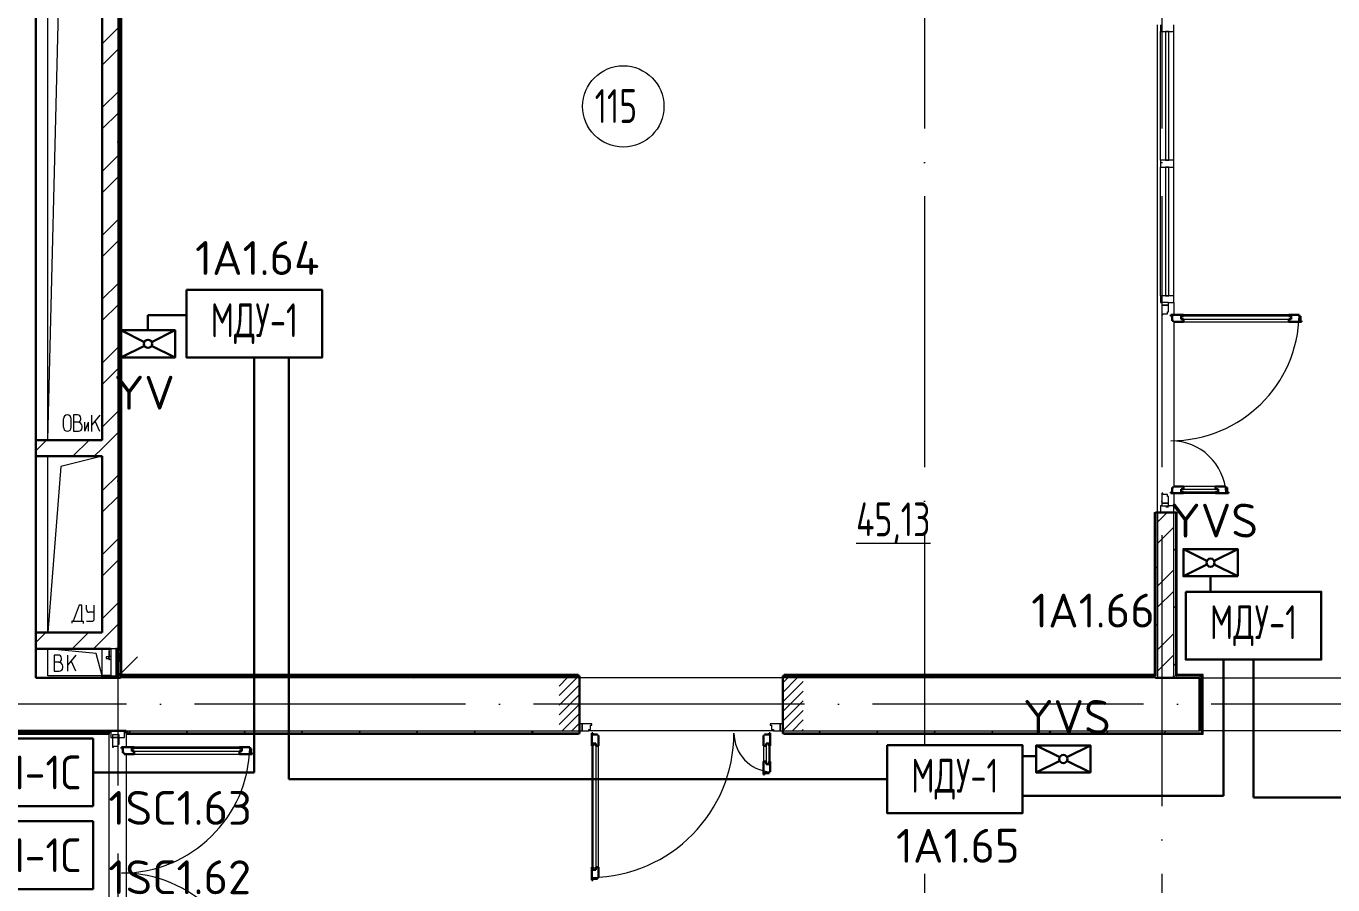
# Model space of a CAD drawing. Header units: millimetres. Extents: x -1073752 to 1436911, y -1379358 to 94781.
# Drawn here: x -1033743 to -1024105, y -910352 to -904015 of the extents above; entities that cross this region are included whole.
import ezdxf
from ezdxf.enums import TextEntityAlignment as Align

# ---------------------------------------------------------------- set-up
doc = ezdxf.new("R2010")
doc.units = ezdxf.units.MM
doc.set_wipeout_variables(frame=1)
for name, pattern in [('ADSK_Линия сетки', [25, 20, -2.5, 0, -2.5]), ('ADSK_Сверху', [450, 300, -150]), ('ADSK_Штриховая_ш2 п1_5', [4.5, 3, -1.5])]:
    doc.linetypes.add(name, pattern=pattern)
for name, color, linetype, lineweight in [('RC-Дымоудаление', 1, 'Continuous', 30), ('RC-Прочее_оборудование', 1, 'Continuous', 30), ('Витраж', 7, 'Continuous', 9), ('Двери', 252, 'Continuous', 9), ('лс', 5, 'Continuous', 30), ('Марки помещений', 7, 'Continuous', 20), ('Оборудование', 7, 'Continuous', 18), ('Ограждение', 252, 'Continuous', 9), ('Оси', 252, 'Continuous', 9), ('Панели витража', 7, 'Continuous', 9), ('Перекрытие', 252, 'Continuous', 18), ('Стены внутренние', 7, 'Continuous', 18), ('Стены наружные', 7, 'Continuous', 18), ('Стены разрез', 7, 'Continuous', 30), ('Стены штриховка', 7, 'Continuous', 9)]:
    doc.layers.add(name, color=color, linetype=linetype, lineweight=lineweight)
doc.layers.add('RC-Позиционные_обозначения', color=7, linetype='Continuous')
doc.layers.add('RC-Таблицы', color=7, linetype='Continuous')
doc.layers.add('Двери открывание', color=7, linetype='Continuous', lineweight=9, true_color=0xc0c0c0)
doc.layers.add('Линии', color=7, linetype='Continuous', lineweight=9, true_color=0x00a600)
doc.styles.add('GOST Common_3', font='', dxfattribs={"height": 3.5})
doc.styles.add('ICOCPEUR', font='isocpeur.ttf', dxfattribs={"height": 250})
doc.styles.add('ISOCPEUR', font='isocpeur.ttf', dxfattribs={"height": 250})
doc.styles.add('RubezhCAD', font='isocpeur.ttf')
doc.styles.get("Standard").update_dxf_attribs({"font": 'arial.ttf'})
doc.styles.get('GOST Common_3').set_extended_font_data('GOST 2.304 type A')
pattern_1 = [(0, (-32119.8, 96), (0, 600), []), (90, (-32119.8, 96), (-600, 4e-14), [])]

# ---------------------------------------------------------------- blocks, each defined once
blk = doc.blocks.new('1 этаж')
at = {"layer": 'Двери', "lineweight": 18, "true_color": 0x636466}
h = blk.add_hatch(dxfattribs=at)
h.set_pattern_fill('FP_2', color=251, angle=180, style=0, pattern_type=2)
h.set_pattern_definition([(225, (-36375.8, -11543.73), (35.3553, -35.3553), [])])
h.paths.add_polyline_path([(-35600.8, -11738.7), (-35600.8, -11348.7), (-35750.8, -11348.7), (-35750.8, -11738.7)])
h.paths.add_polyline_path([(-37400.8, -11738.7), (-37250.8, -11738.7), (-37250.8, -11348.7), (-37400.8, -11348.7)])
at = {"layer": 'Ограждение', "true_color": 0x636466}
h = blk.add_hatch(dxfattribs=at)
h.set_pattern_fill('FP_25', color=251, style=0, pattern_type=2)
h.set_pattern_definition(pattern_1)
h.paths.add_polyline_path([(-40635.8, -11333.7), (-40625.8, -11323.7), (-40625.8, -5508.7), (-40635.8, -5518.7), (-40635.8, -11117)])
h = blk.add_hatch(dxfattribs=at)
h.set_pattern_fill('FP_25', color=251, style=0, pattern_type=2)
h.set_pattern_definition(pattern_1)
h.paths.add_polyline_path([(-33000.8, -11333.7), (-33000.8, -10128.7), (-33010.8, -10128.7), (-33010.8, -11323.7)])
h = blk.add_hatch(dxfattribs=at)
h.set_pattern_fill('FP_26', color=251, style=0, pattern_type=2)
h.set_pattern_definition(pattern_1)
h.paths.add_polyline_path([(-32845.8, -11328.7), (-32840.8, -11323.7), (-32840.8, -10128.7), (-32845.8, -10128.7), (-32845.8, -11117)])
h = blk.add_hatch(dxfattribs=at)
h.set_pattern_fill('FP_25', color=251, style=0, pattern_type=2)
h.set_pattern_definition(pattern_1)
h.paths.add_polyline_path([(-37260.8, -11333.7), (-37260.8, -11323.7), (-40625.8, -11323.7), (-40635.8, -11333.7), (-39500.4, -11333.7)])
h = blk.add_hatch(dxfattribs=at)
h.set_pattern_fill('FP_25', color=251, style=0, pattern_type=2)
h.set_pattern_definition(pattern_1)
h.paths.add_polyline_path([(-35740.8, -11333.7), (-33000.8, -11333.7), (-33010.8, -11323.7), (-35740.8, -11323.7)])
h = blk.add_hatch(dxfattribs=at)
h.set_pattern_fill('FP_25', color=251, style=0, pattern_type=2)
h.set_pattern_definition(pattern_1)
h.paths.add_polyline_path([(-32660.8, -11328.7), (-32655.8, -11328.7), (-32650.8, -11323.7), (-32840.8, -11323.7), (-32845.8, -11328.7), (-32675.8, -11328.7)])
h = blk.add_hatch(dxfattribs=at)
h.set_pattern_fill('FP_26', color=251, style=0, pattern_type=2)
h.set_pattern_definition(pattern_1)
h.paths.add_polyline_path([(-40733.3, -11763.7), (-40718.3, -11763.7), (-40718.3, -11753.7), (-40733.3, -11753.7), (-40733.3, -11758.7), (-42690.8, -11758.7), (-42695.8, -11763.7), (-40935.5, -11763.7)])
h = blk.add_hatch(dxfattribs=at)
h.set_pattern_fill('FP_25', color=251, style=0, pattern_type=2)
h.set_pattern_definition(pattern_1)
h.paths.add_polyline_path([(-37260.8, -11763.7), (-37260.8, -11758.7), (-40578.3, -11758.7), (-40578.3, -11753.7), (-40593.3, -11753.7), (-40593.3, -11763.7), (-39500.4, -11763.7)])
h = blk.add_hatch(dxfattribs=at)
h.set_pattern_fill('FP_25', color=251, style=0, pattern_type=2)
h.set_pattern_definition(pattern_1)
h.paths.add_polyline_path([(-32650.8, -11763.7), (-32655.8, -11758.7), (-35740.8, -11758.7), (-35740.8, -11763.7), (-32654.6, -11763.7)])
at = {"color": 251, "lineweight": 18, "true_color": 0x636466}
for p, q in [((-41170.8, -9593.7), (-41170.8, -5653.7)), ((-41170.8, -9593.7), (-41075.8, -5736.9)), ((-41056.1, -9499.7), (-41056.1, -9437.1)), ((-40998.8, -9499.7), (-40998.8, -9437.1)), ((-40951.9, -9408.4), (-40981.9, -9408.4)), ((-40981.9, -9408.4), (-40981.9, -9528.4)), ((-40928.6, -9441.8), (-40928.6, -9431.8)), ((-40787.8, -9410.5), (-40847.8, -9482)), ((-40847.8, -9530.5), (-40847.8, -9410.5)), ((-40948.6, -9461.8), (-40981.9, -9461.8)), ((-40981.9, -9528.4), (-40945.3, -9528.4)), ((-40918.6, -9501.8), (-40918.6, -9491.8)), ((-40899.5, -9528.4), (-40870.8, -9461.8)), ((-40899.5, -9528.4), (-40899.5, -9461.8)), ((-40870.8, -9528.4), (-40870.8, -9461.8)), ((-40787.8, -9530.5), (-40823.7, -9453.3)), ((-41170.8, -11013.7), (-41170.8, -9713.7)), ((-40770.8, -9713.7), (-41076.2, -9789.9)), ((-41076.2, -9789.9), (-41170.8, -11013.7)), ((-40940.1, -10811.2), (-40984, -10931.1)), ((-40920.5, -10811.2), (-40940.1, -10811.2)), ((-40920.6, -10931.2), (-40920.5, -10811.2)), ((-40886.4, -10844.6), (-40886.3, -10811.3)), ((-40829, -10864.7), (-40866.4, -10864.6)), ((-40829.1, -10911.4), (-40829, -10811.4)), ((-40994, -10931.1), (-40994, -10946.1)), ((-40984, -10931.1), (-40994, -10931.1)), ((-40984, -10931.1), (-40920.6, -10931.2)), ((-40920.6, -10931.2), (-40910.6, -10931.2)), ((-40910.6, -10931.2), (-40910.7, -10946.2)), ((-40886.5, -10931.3), (-40849.1, -10931.3)), ((-40816, -11168.5), (-41170.8, -11133.7)), ((-41170.8, -11333.7), (-41170.8, -11133.7)), ((-41094.7, -11180), (-41124.7, -11180)), ((-41124.7, -11180), (-41124.7, -11300)), ((-40964.7, -11180), (-41024.7, -11251.5)), ((-41024.7, -11300), (-41024.7, -11180)), ((-40770.8, -11333.7), (-40816, -11168.5)), ((-41091.3, -11233.3), (-41124.7, -11233.3)), ((-41071.3, -11213.3), (-41071.3, -11203.3)), ((-41061.3, -11273.3), (-41061.3, -11263.3)), ((-40964.7, -11300), (-41000.6, -11222.9)), ((-40770.8, -11333.7), (-41170.8, -11333.7)), ((-41124.7, -11300), (-41088, -11300))]:
    blk.add_line(p, q, dxfattribs=at)
for centre, radius, start, end in [((-41027.4, -9437.1), 28.7, 0, 180), ((-40951.9, -9431.8), 23.3, 0, 90), ((-40948.6, -9441.8), 20, 270, 0), ((-41027.4, -9499.7), 28.7, 180, 0), ((-40948.6, -9491.8), 30, 0, 90), ((-40945.3, -9501.8), 26.7, 270, 0), ((-40866.4, -10844.6), 20, 179.91297, 269.91297), ((-40849.1, -10911.3), 20, 269.91297, 359.91297), ((-41094.7, -11203.3), 23.3, 0, 90), ((-41091.3, -11213.3), 20, 270, 0), ((-41091.3, -11263.3), 30, 0, 90), ((-41088, -11273.3), 26.7, 270, 0)]:
    blk.add_arc(centre, radius, start, end, dxfattribs=at)
at = {"layer": 'Витраж', "color": 251, "lineweight": 18, "true_color": 0x636466}
for p, q in [((-32965.8, -6528.7), (-32965.8, -6578.7)), ((-32865.8, -6578.7), (-32865.8, -6528.7)), ((-32965.8, -6578.7), (-32865.8, -6578.7)), ((-40705.8, -11738.7), (-40705.8, -11788.7)), ((-40605.8, -11738.7), (-40705.8, -11738.7)), ((-40605.8, -11788.7), (-40605.8, -11738.7)), ((-40705.8, -11788.7), (-40695.8, -11788.7)), ((-40645.8, -11788.7), (-40605.8, -11788.7))]:
    blk.add_line(p, q, dxfattribs=at)
at = {"layer": 'Витраж', "color": 251, "true_color": 0x636466}
for p, q in [((-32965.8, -7528.7), (-32965.8, -6578.7)), ((-32865.8, -7528.7), (-32865.8, -6578.7)), ((-32965.8, -8528.7), (-32965.8, -7578.7)), ((-32865.8, -8528.7), (-32865.8, -7578.7))]:
    blk.add_line(p, q, dxfattribs=at)
at = {"layer": 'Витраж', "color": 251, "lineweight": 18, "true_color": 0x636466, "extrusion": (0, 0, -1)}
for p, q in [((-32965.8, -7528.7), (-32965.8, -7578.7)), ((-32865.8, -7528.7), (-32965.8, -7528.7)), ((-32965.8, -7578.7), (-32865.8, -7578.7)), ((-32865.8, -7578.7), (-32865.8, -7528.7)), ((-32965.8, -8528.7), (-32965.8, -8578.7)), ((-32865.8, -8528.7), (-32965.8, -8528.7)), ((-32865.8, -8578.7), (-32865.8, -8528.7)), ((-32965.8, -8578.7), (-32955.8, -8578.7)), ((-32905.8, -8578.7), (-32865.8, -8578.7)), ((-32965.8, -10078.7), (-32965.8, -10128.7)), ((-32955.8, -10078.7), (-32965.8, -10078.7)), ((-32865.8, -10078.7), (-32905.8, -10078.7)), ((-32865.8, -10128.7), (-32865.8, -10078.7)), ((-32965.8, -10128.7), (-32865.8, -10128.7))]:
    blk.add_line(p, q, dxfattribs=at)
at = {"layer": 'Двери', "color": 251, "true_color": 0x636466}
for p, q in [((-32905.8, -8578.7), (-32955.8, -8578.7)), ((-32955.8, -8578.7), (-32955.8, -8598.7)), ((-32955.8, -8598.7), (-32905.8, -8598.7)), ((-32905.8, -8598.7), (-32955.8, -8598.7)), ((-32955.8, -8598.7), (-32955.8, -8670.7)), ((-32955.8, -8670.7), (-32947.8, -8670.7)), ((-32947.8, -8670.7), (-32947.8, -8661.7)), ((-32947.8, -8661.7), (-32913.8, -8661.7)), ((-32913.8, -8661.7), (-32913.8, -8647.7)), ((-32913.8, -8647.7), (-32905.8, -8647.7)), ((-32905.8, -8598.7), (-32905.8, -8578.7)), ((-32905.8, -8647.7), (-32905.8, -8598.7)), ((-32017.8, -8670.7), (-32793.8, -8670.7)), ((-32811.8, -8679.7), (-32811.8, -8700.7)), ((-31999.8, -8679.7), (-32811.8, -8679.7)), ((-32811.8, -8700.7), (-31999.8, -8700.7)), ((-32793.8, -8720.7), (-32017.8, -8720.7)), ((-31999.8, -8700.7), (-31999.8, -8679.7)), ((-32947.8, -9986.7), (-32955.8, -9986.7)), ((-32955.8, -9986.7), (-32955.8, -10058.7)), ((-32947.8, -9995.7), (-32947.8, -9986.7)), ((-32913.8, -9995.7), (-32947.8, -9995.7)), ((-32913.8, -10009.7), (-32913.8, -9995.7)), ((-32905.8, -10009.7), (-32913.8, -10009.7)), ((-32905.8, -10058.7), (-32905.8, -10009.7)), ((-32811.8, -9956.7), (-32539.8, -9956.7)), ((-32811.8, -9977.7), (-32811.8, -9956.7)), ((-32539.8, -9977.7), (-32811.8, -9977.7)), ((-32557.8, -9936.7), (-32793.8, -9936.7)), ((-32793.8, -9986.7), (-32557.8, -9986.7)), ((-32539.8, -9956.7), (-32539.8, -9977.7)), ((-32905.8, -10058.7), (-32955.8, -10058.7)), ((-32955.8, -10058.7), (-32955.8, -10078.7)), ((-32955.8, -10058.7), (-32905.8, -10058.7)), ((-32955.8, -10078.7), (-32905.8, -10078.7)), ((-32905.8, -10078.7), (-32905.8, -10058.7)), ((-37250.8, -11688.7), (-37250.8, -11738.7)), ((-37230.8, -11688.7), (-37250.8, -11688.7)), ((-37250.8, -11738.7), (-37230.8, -11738.7)), ((-37230.8, -11738.7), (-37230.8, -11688.7)), ((-37158.8, -11688.7), (-37230.8, -11688.7)), ((-37230.8, -11688.7), (-37230.8, -11738.7)), ((-37230.8, -11738.7), (-37181.8, -11738.7)), ((-37181.8, -11738.7), (-37181.8, -11730.7)), ((-37181.8, -11730.7), (-37167.8, -11730.7)), ((-37167.8, -11730.7), (-37167.8, -11696.7)), ((-37167.8, -11696.7), (-37158.8, -11696.7)), ((-37158.8, -11696.7), (-37158.8, -11688.7)), ((-35770.8, -11688.7), (-35842.8, -11688.7)), ((-35842.8, -11688.7), (-35842.8, -11696.7)), ((-35842.8, -11696.7), (-35833.8, -11696.7)), ((-35833.8, -11696.7), (-35833.8, -11730.7)), ((-35833.8, -11730.7), (-35819.8, -11730.7)), ((-35819.8, -11730.7), (-35819.8, -11738.7)), ((-35819.8, -11738.7), (-35770.8, -11738.7)), ((-35750.8, -11688.7), (-35770.8, -11688.7)), ((-35770.8, -11688.7), (-35770.8, -11738.7)), ((-35770.8, -11738.7), (-35770.8, -11688.7)), ((-35770.8, -11738.7), (-35750.8, -11738.7)), ((-35750.8, -11738.7), (-35750.8, -11688.7)), ((-40645.8, -11768.7), (-40695.8, -11768.7)), ((-40695.8, -11768.7), (-40695.8, -11788.7)), ((-40695.8, -11788.7), (-40645.8, -11788.7)), ((-40645.8, -11788.7), (-40695.8, -11788.7)), ((-40695.8, -11788.7), (-40695.8, -11860.7)), ((-40687.8, -11860.7), (-40687.8, -11851.7)), ((-40687.8, -11851.7), (-40653.8, -11851.7)), ((-40653.8, -11851.7), (-40653.8, -11837.7)), ((-40653.8, -11837.7), (-40645.8, -11837.7)), ((-40645.8, -11788.7), (-40645.8, -11768.7)), ((-40645.8, -11837.7), (-40645.8, -11788.7)), ((-37158.8, -11850.7), (-37158.8, -12746.7)), ((-37149.8, -11832.7), (-37128.8, -11832.7)), ((-37149.8, -12764.7), (-37149.8, -11832.7)), ((-37128.8, -11832.7), (-37128.8, -12764.7)), ((-37108.8, -12746.7), (-37108.8, -11850.7)), ((-35892.8, -11850.7), (-35892.8, -11966.7)), ((-35872.8, -11832.7), (-35872.8, -11984.7)), ((-35851.8, -11832.7), (-35872.8, -11832.7)), ((-35851.8, -11984.7), (-35851.8, -11832.7)), ((-35842.8, -11966.7), (-35842.8, -11850.7)), ((-40695.8, -11860.7), (-40687.8, -11860.7)), ((-40551.8, -11869.7), (-40551.8, -11890.7)), ((-39739.8, -11869.7), (-40551.8, -11869.7)), ((-40551.8, -11890.7), (-39739.8, -11890.7)), ((-39757.8, -11860.7), (-40533.8, -11860.7)), ((-40533.8, -11910.7), (-39757.8, -11910.7)), ((-39739.8, -11890.7), (-39739.8, -11869.7)), ((-35872.8, -11984.7), (-35851.8, -11984.7)), ((-37128.8, -12764.7), (-37149.8, -12764.7))]:
    blk.add_line(p, q, dxfattribs=at)
at = {"layer": 'Двери', "color": 251, "lineweight": 30, "true_color": 0x636466}
for p, q in [((-32793.8, -8670.7), (-32887.8, -8670.7)), ((-32887.8, -8670.7), (-32887.8, -8678.7)), ((-32793.8, -8679.7), (-32793.8, -8670.7)), ((-31941.8, -8670.7), (-32017.8, -8670.7)), ((-32017.8, -8679.7), (-32017.8, -8670.7)), ((-31941.8, -8678.7), (-31941.8, -8670.7)), ((-32887.8, -8678.7), (-32878.8, -8678.7)), ((-32878.8, -8678.7), (-32878.8, -8712.7)), ((-32878.8, -8712.7), (-32869.8, -8712.7)), ((-32869.8, -8712.7), (-32869.8, -8720.7)), ((-32869.8, -8720.7), (-32793.8, -8720.7)), ((-32811.8, -8679.7), (-32793.8, -8679.7)), ((-32811.8, -8700.7), (-32811.8, -8679.7)), ((-32793.8, -8700.7), (-32811.8, -8700.7)), ((-32793.8, -8720.7), (-32793.8, -8700.7)), ((-31999.8, -8679.7), (-32017.8, -8679.7)), ((-32017.8, -8700.7), (-31999.8, -8700.7)), ((-32017.8, -8720.7), (-32017.8, -8700.7)), ((-32017.8, -8720.7), (-31923.8, -8720.7)), ((-31999.8, -8700.7), (-31999.8, -8679.7)), ((-31932.8, -8678.7), (-31941.8, -8678.7)), ((-31932.8, -8712.7), (-31932.8, -8678.7)), ((-31923.8, -8712.7), (-31932.8, -8712.7)), ((-31923.8, -8720.7), (-31923.8, -8712.7)), ((-32878.8, -9978.7), (-32887.8, -9978.7)), ((-32887.8, -9978.7), (-32887.8, -9986.7)), ((-32887.8, -9986.7), (-32793.8, -9986.7)), ((-32878.8, -9944.7), (-32878.8, -9978.7)), ((-32869.8, -9944.7), (-32878.8, -9944.7)), ((-32793.8, -9936.7), (-32869.8, -9936.7)), ((-32869.8, -9936.7), (-32869.8, -9944.7)), ((-32793.8, -9956.7), (-32811.8, -9956.7)), ((-32811.8, -9956.7), (-32811.8, -9977.7)), ((-32811.8, -9977.7), (-32793.8, -9977.7)), ((-32793.8, -9936.7), (-32793.8, -9956.7)), ((-32793.8, -9977.7), (-32793.8, -9986.7)), ((-32481.8, -9936.7), (-32557.8, -9936.7)), ((-32557.8, -9936.7), (-32557.8, -9956.7)), ((-32557.8, -9956.7), (-32539.8, -9956.7)), ((-32557.8, -9977.7), (-32557.8, -9986.7)), ((-32539.8, -9977.7), (-32557.8, -9977.7)), ((-32557.8, -9986.7), (-32463.8, -9986.7)), ((-32539.8, -9956.7), (-32539.8, -9977.7)), ((-32481.8, -9944.7), (-32481.8, -9936.7)), ((-32472.8, -9944.7), (-32481.8, -9944.7)), ((-32472.8, -9978.7), (-32472.8, -9944.7)), ((-32463.8, -9978.7), (-32472.8, -9978.7)), ((-32463.8, -9986.7), (-32463.8, -9978.7)), ((-37150.8, -11756.7), (-37158.8, -11756.7)), ((-37158.8, -11756.7), (-37158.8, -11850.7)), ((-37150.8, -11765.7), (-37150.8, -11756.7)), ((-35842.8, -11756.7), (-35850.8, -11756.7)), ((-35850.8, -11756.7), (-35850.8, -11765.7)), ((-35842.8, -11850.7), (-35842.8, -11756.7)), ((-37149.8, -11850.7), (-37158.8, -11850.7)), ((-37116.8, -11765.7), (-37150.8, -11765.7)), ((-37149.8, -11832.7), (-37149.8, -11850.7)), ((-37128.8, -11832.7), (-37149.8, -11832.7)), ((-37128.8, -11850.7), (-37128.8, -11832.7)), ((-37108.8, -11850.7), (-37128.8, -11850.7)), ((-37116.8, -11774.7), (-37116.8, -11765.7)), ((-37108.8, -11774.7), (-37116.8, -11774.7)), ((-37108.8, -11850.7), (-37108.8, -11774.7)), ((-35884.8, -11774.7), (-35892.8, -11774.7)), ((-35892.8, -11774.7), (-35892.8, -11850.7)), ((-35892.8, -11850.7), (-35872.8, -11850.7)), ((-35884.8, -11765.7), (-35884.8, -11774.7)), ((-35850.8, -11765.7), (-35884.8, -11765.7)), ((-35872.8, -11850.7), (-35872.8, -11832.7)), ((-35872.8, -11832.7), (-35851.8, -11832.7)), ((-35851.8, -11832.7), (-35851.8, -11850.7)), ((-35851.8, -11850.7), (-35842.8, -11850.7)), ((-40533.8, -11860.7), (-40627.8, -11860.7)), ((-40627.8, -11860.7), (-40627.8, -11868.7)), ((-40627.8, -11868.7), (-40618.8, -11868.7)), ((-40618.8, -11868.7), (-40618.8, -11902.7)), ((-40618.8, -11902.7), (-40609.8, -11902.7)), ((-40609.8, -11902.7), (-40609.8, -11910.7)), ((-40609.8, -11910.7), (-40533.8, -11910.7)), ((-40551.8, -11869.7), (-40533.8, -11869.7)), ((-40551.8, -11890.7), (-40551.8, -11869.7)), ((-40533.8, -11890.7), (-40551.8, -11890.7)), ((-40533.8, -11869.7), (-40533.8, -11860.7)), ((-40533.8, -11910.7), (-40533.8, -11890.7)), ((-39681.8, -11860.7), (-39757.8, -11860.7)), ((-39757.8, -11869.7), (-39757.8, -11860.7)), ((-39739.8, -11869.7), (-39757.8, -11869.7)), ((-39757.8, -11890.7), (-39739.8, -11890.7)), ((-39757.8, -11910.7), (-39757.8, -11890.7)), ((-39757.8, -11910.7), (-39663.8, -11910.7)), ((-39739.8, -11890.7), (-39739.8, -11869.7)), ((-39681.8, -11868.7), (-39681.8, -11860.7)), ((-39672.8, -11868.7), (-39681.8, -11868.7)), ((-39672.8, -11902.7), (-39672.8, -11868.7)), ((-39663.8, -11902.7), (-39672.8, -11902.7)), ((-39663.8, -11910.7), (-39663.8, -11902.7)), ((-35892.8, -11966.7), (-35892.8, -12060.7)), ((-35892.8, -11966.7), (-35872.8, -11966.7)), ((-35872.8, -11966.7), (-35872.8, -11984.7)), ((-35872.8, -11984.7), (-35851.8, -11984.7)), ((-35851.8, -11966.7), (-35842.8, -11966.7)), ((-35851.8, -11984.7), (-35851.8, -11966.7)), ((-35850.8, -12051.7), (-35850.8, -12042.7)), ((-35850.8, -12042.7), (-35842.8, -12042.7)), ((-35842.8, -12042.7), (-35842.8, -11966.7)), ((-35892.8, -12060.7), (-35884.8, -12060.7)), ((-35884.8, -12060.7), (-35884.8, -12051.7)), ((-35884.8, -12051.7), (-35850.8, -12051.7)), ((-37158.8, -12746.7), (-37158.8, -12840.7)), ((-37149.8, -12746.7), (-37158.8, -12746.7)), ((-37149.8, -12764.7), (-37149.8, -12746.7)), ((-37128.8, -12764.7), (-37149.8, -12764.7)), ((-37128.8, -12746.7), (-37128.8, -12764.7)), ((-37108.8, -12746.7), (-37128.8, -12746.7)), ((-37108.8, -12822.7), (-37108.8, -12746.7)), ((-37158.8, -12840.7), (-37150.8, -12840.7)), ((-37150.8, -12840.7), (-37150.8, -12831.7)), ((-37150.8, -12831.7), (-37116.8, -12831.7)), ((-37116.8, -12831.7), (-37116.8, -12822.7)), ((-37116.8, -12822.7), (-37108.8, -12822.7))]:
    blk.add_line(p, q, dxfattribs=at)
at = {"layer": 'Двери', "color": 251, "linetype": 'ADSK_Штриховая_ш2 п1_5', "true_color": 0x636466}
for p, q in [((-37250.8, -11348.7), (-37400.8, -11348.7)), ((-37250.8, -11738.7), (-37250.8, -11348.7)), ((-35600.8, -11348.7), (-35750.8, -11348.7)), ((-35750.8, -11348.7), (-35750.8, -11738.7)), ((-37400.8, -11738.7), (-37250.8, -11738.7)), ((-35750.8, -11738.7), (-35600.8, -11738.7))]:
    blk.add_line(p, q, dxfattribs=at)
at = {"layer": 'Двери открывание', "color": 251, "true_color": 0x636466}
for centre, radius, start, end in [((-32887.8, -8652.7), 946, 270, 358.90974), ((-32887.8, -10004.7), 406, 2.54104, 90), ((-37176.8, -11756.7), 1066, 270.96752, 0), ((-35824.8, -11756.7), 286, 180, 266.39159), ((-40627.8, -11842.7), 946, 270, 358.90974), ((-40627.8, -13734.7), 946, 1.09026, 90)]:
    blk.add_arc(centre, radius, start, end, dxfattribs=at)
at = {"layer": 'Линии', "color": 251, "linetype": 'ADSK_Сверху', "ltscale": 100, "true_color": 0x636466}
for p, q in [((-32675.8, -11348.7), (-30655.8, -11348.7)), ((-30655.8, -11738.7), (-32675.8, -11738.7))]:
    blk.add_line(p, q, dxfattribs=at)
at = {"layer": 'Марки помещений', "color": 251, "true_color": 0x636466}
blk.add_circle((-36927.2, -7131.5), 300, dxfattribs=at)
at = {"layer": 'Оборудование', "color": 251, "true_color": 0x636466}
for p, q in [((-40721.2, -11149.6), (-40721.2, -11195.4)), ((-40716.2, -11149.6), (-40721.2, -11149.6)), ((-40716.2, -11195.4), (-40716.2, -11149.6)), ((-40669.4, -11133.7), (-40705.8, -11133.7)), ((-40705.8, -11133.7), (-40705.8, -11333.7)), ((-40668.5, -11332.8), (-40668.5, -11134.6)), ((-40658.8, -11140.7), (-40668.5, -11140.7)), ((-40658.8, -11161.7), (-40657.4, -11161.7)), ((-40658.8, -11161.7), (-40657.4, -11161.7)), ((-40657.8, -11325.8), (-40657.8, -11141.7)), ((-40650.8, -11152.7), (-40656.3, -11152.7)), ((-40650.8, -11314.7), (-40650.8, -11152.7)), ((-40648.8, -11161.7), (-40650.8, -11161.7)), ((-40648.8, -11165.7), (-40648.8, -11161.7)), ((-40648.8, -11165.7), (-40648.8, -11226.2)), ((-40723.7, -11194.1), (-40741.1, -11194.1)), ((-40741.1, -11194.1), (-40741.1, -11206.4)), ((-40741.1, -11206.4), (-40723.7, -11206.4)), ((-40721.7, -11192.2), (-40723.7, -11194.1)), ((-40723.7, -11194.1), (-40723.7, -11206.4)), ((-40723.7, -11206.4), (-40721.7, -11208.3)), ((-40705.8, -11190.6), (-40721.7, -11190.6)), ((-40721.7, -11190.6), (-40721.7, -11209.9)), ((-40721.7, -11209.9), (-40705.8, -11209.9)), ((-40721.2, -11205.1), (-40721.2, -11213.3)), ((-40721.2, -11213.3), (-40716.2, -11213.3)), ((-40716.2, -11213.3), (-40716.2, -11205.1)), ((-40650.8, -11333.7), (-40509.4, -11192.3)), ((-40650.8, -11230.2), (-40648.8, -11230.2)), ((-40648.8, -11230.2), (-40648.8, -11226.2)), ((-40705.8, -11333.7), (-40669.4, -11333.7)), ((-40668.5, -11326.7), (-40658.8, -11326.7)), ((-40657.4, -11305.7), (-40658.8, -11305.7)), ((-40658.8, -11305.7), (-40657.3, -11305.7)), ((-40656.3, -11314.7), (-40650.8, -11314.7))]:
    blk.add_line(p, q, dxfattribs=at)
for points, knots in [([(-40668.5, -11134.6), (-40668.5, -11134.6), (-40668.5, -11134.4), (-40668.6, -11134.3), (-40668.6, -11134.2), (-40668.8, -11134), (-40669, -11133.8), (-40669.2, -11133.8), (-40669.3, -11133.7), (-40669.4, -11133.7)], [0, 0, 0, 0, 0.166667, 0.25, 0.333333, 0.5, 0.666667, 0.833333, 1, 1, 1, 1]), ([(-40657.8, -11141.7), (-40657.8, -11141.6), (-40657.8, -11141.5), (-40657.9, -11141.3), (-40657.9, -11141.2), (-40658, -11141.1), (-40658.1, -11141), (-40658.3, -11140.8), (-40658.5, -11140.8), (-40658.7, -11140.7), (-40658.8, -11140.7)], [0, 0, 0, 0, 0.166667, 0.25, 0.333333, 0.416667, 0.541667, 0.666667, 0.833333, 1, 1, 1, 1]), ([(-40656.3, -11152.7), (-40656.4, -11152.7), (-40656.6, -11152.7), (-40656.9, -11152.6), (-40657, -11152.5), (-40657.2, -11152.4), (-40657.4, -11152.3), (-40657.5, -11152.1), (-40657.6, -11152), (-40657.7, -11151.8), (-40657.8, -11151.5), (-40657.8, -11151.3), (-40657.8, -11151.2)], [0, 0, 0, 0, 0.166667, 0.25, 0.333333, 0.416667, 0.5, 0.583333, 0.666667, 0.75, 0.833333, 1, 1, 1, 1]), ([(-40669.4, -11333.7), (-40669.3, -11333.7), (-40669.2, -11333.7), (-40669, -11333.6), (-40668.8, -11333.5), (-40668.6, -11333.3), (-40668.6, -11333.2), (-40668.5, -11333), (-40668.5, -11332.9), (-40668.5, -11332.8)], [-1, -1, -1, -1, -0.833333, -0.666667, -0.5, -0.333333, -0.25, -0.166667, 0, 0, 0, 0]), ([(-40658.8, -11326.7), (-40658.7, -11326.7), (-40658.5, -11326.7), (-40658.3, -11326.6), (-40658.1, -11326.5), (-40658, -11326.4), (-40657.9, -11326.3), (-40657.9, -11326.1), (-40657.8, -11326), (-40657.8, -11325.9), (-40657.8, -11325.8)], [-1, -1, -1, -1, -0.833333, -0.666667, -0.541667, -0.416667, -0.333333, -0.25, -0.166667, 0, 0, 0, 0]), ([(-40657.8, -11316.3), (-40657.8, -11316.1), (-40657.8, -11315.9), (-40657.7, -11315.7), (-40657.6, -11315.5), (-40657.5, -11315.3), (-40657.4, -11315.2), (-40657.2, -11315), (-40657, -11314.9), (-40656.9, -11314.8), (-40656.6, -11314.8), (-40656.4, -11314.7), (-40656.3, -11314.7)], [-1, -1, -1, -1, -0.833333, -0.75, -0.666667, -0.583333, -0.5, -0.416667, -0.333333, -0.25, -0.166667, 0, 0, 0, 0])]:
    blk.add_open_spline(points, degree=3, knots=knots, dxfattribs=at)
at = {"layer": 'Ограждение', "color": 251, "true_color": 0x636466}
for p, q in [((-40625.8, -11323.7), (-40625.8, -5508.7)), ((-33010.8, -10128.7), (-33000.8, -10128.7)), ((-33010.8, -10128.7), (-33010.8, -11323.7)), ((-32845.8, -10128.7), (-32840.8, -10128.7)), ((-32840.8, -11323.7), (-32840.8, -10128.7)), ((-40625.8, -11323.7), (-40635.8, -11333.7)), ((-37260.8, -11323.7), (-40625.8, -11323.7)), ((-37260.8, -11323.7), (-37260.8, -11333.7)), ((-35740.8, -11333.7), (-35740.8, -11323.7)), ((-33010.8, -11323.7), (-35740.8, -11323.7)), ((-33010.8, -11323.7), (-33000.8, -11333.7)), ((-32840.8, -11323.7), (-32845.8, -11328.7)), ((-32650.8, -11323.7), (-32840.8, -11323.7)), ((-32650.8, -11323.7), (-32655.8, -11328.7)), ((-32650.8, -11763.7), (-32650.8, -11323.7)), ((-40718.3, -11753.7), (-40718.3, -11763.7)), ((-40593.3, -11763.7), (-40593.3, -11753.7)), ((-37260.8, -11758.7), (-37260.8, -11763.7)), ((-35740.8, -11763.7), (-35740.8, -11758.7)), ((-32650.8, -11763.7), (-32655.8, -11758.7)), ((-42695.8, -11763.7), (-40718.3, -11763.7)), ((-40593.3, -11763.7), (-37260.8, -11763.7)), ((-35740.8, -11763.7), (-32650.8, -11763.7))]:
    blk.add_line(p, q, dxfattribs=at)
at = {"layer": 'Оси', "color": 251, "linetype": 'ADSK_Линия сетки', "ltscale": 100, "true_color": 0x636466}
for p, q in [((-34705.8, 32206.9), (-34705.8, -33769.9)), ((-32955.8, 32206.9), (-32955.8, -33769.9)), ((-40655.8, -2643.7), (-40655.8, -33769.9)), ((4411.5, -11543.7), (-72528.1, -11543.7))]:
    blk.add_line(p, q, dxfattribs=at)
at = {"layer": 'Панели витража', "color": 251, "lineweight": 18, "true_color": 0x636466}
for p, q in [((-32928.3, -6578.7), (-32928.3, -7528.7)), ((-32903.3, -6578.7), (-32928.3, -6578.7)), ((-32903.3, -7528.7), (-32903.3, -6578.7)), ((-32928.3, -7528.7), (-32903.3, -7528.7)), ((-32928.3, -7578.7), (-32928.3, -8528.7)), ((-32903.3, -7578.7), (-32928.3, -7578.7)), ((-32903.3, -8528.7), (-32903.3, -7578.7)), ((-32928.3, -8528.7), (-32903.3, -8528.7))]:
    blk.add_line(p, q, dxfattribs=at)
at = {"layer": 'Перекрытие', "color": 251, "ltscale": 100, "true_color": 0x636466}
for p, q in [((-41170.8, -11333.7), (-41170.8, -11133.7)), ((-40770.8, -11333.7), (-41170.8, -11333.7)), ((-40718.3, -13843.7), (-40718.3, -11763.7))]:
    blk.add_line(p, q, dxfattribs=at)
at = {"layer": 'Стены внутренние', "color": 251, "lineweight": 30, "true_color": 0x636466}
for p, q in [((-41260.8, -9593.7), (-41260.8, -5653.7)), ((-41260.8, -11013.7), (-41260.8, -9713.7)), ((-41260.8, -11348.7), (-41260.8, -11133.7)), ((-40770.8, -11348.7), (-41260.8, -11348.7)), ((-37250.8, -11738.7), (-37250.8, -11348.7)), ((-35750.8, -11348.7), (-35750.8, -11738.7)), ((-32675.8, -11348.7), (-32865.8, -11348.7)), ((-40718.3, -11738.7), (-40593.3, -11738.7))]:
    blk.add_line(p, q, dxfattribs=at)
at = {"layer": 'Стены внутренние', "color": 251, "true_color": 0x636466}
for p, q in [((-33000.8, -11348.7), (-40635.8, -11348.7)), ((-40593.3, -11738.7), (-37250.8, -11738.7)), ((-35819.8, -11738.7), (-37181.8, -11738.7)), ((-35750.8, -11738.7), (-32675.8, -11738.7))]:
    blk.add_line(p, q, dxfattribs=at)
at = {"layer": 'Стены наружные', "color": 251, "lineweight": 30, "true_color": 0x636466}
for p, q in [((-40650.8, -5533.7), (-40650.8, -11152.7)), ((-40635.8, -11333.7), (-40635.8, -5518.7)), ((-40770.8, -5653.7), (-40770.8, -9593.7)), ((-40770.8, -9593.7), (-41260.8, -9593.7)), ((-41260.8, -9593.7), (-41260.8, -9713.7)), ((-41260.8, -9713.7), (-40770.8, -9713.7)), ((-40770.8, -9713.7), (-40770.8, -11013.7)), ((-32845.8, -10128.7), (-33000.8, -10128.7)), ((-33000.8, -10128.7), (-33000.8, -11333.7)), ((-32845.8, -11328.7), (-32845.8, -10128.7)), ((-40770.8, -11013.7), (-41260.8, -11013.7)), ((-41260.8, -11013.7), (-41260.8, -11133.7)), ((-41260.8, -11133.7), (-40705.8, -11133.7)), ((-40669.2, -11133.7), (-40650.8, -11133.7)), ((-40770.8, -11333.7), (-40770.8, -11348.7)), ((-40705.8, -11333.7), (-40770.8, -11333.7)), ((-40770.8, -11348.7), (-40635.8, -11348.7)), ((-40650.8, -11333.7), (-40669.2, -11333.7)), ((-40650.8, -11314.7), (-40650.8, -11348.7)), ((-37250.8, -11333.7), (-40635.8, -11333.7)), ((-37250.8, -11348.7), (-37250.8, -11333.7)), ((-33000.8, -11333.7), (-35750.8, -11333.7)), ((-35750.8, -11333.7), (-35750.8, -11348.7)), ((-33000.8, -11348.7), (-32865.8, -11348.7)), ((-32865.8, -11348.7), (-32865.8, -11333.7)), ((-32845.8, -11333.7), (-32850.8, -11333.7)), ((-32655.8, -11328.7), (-32845.8, -11328.7)), ((-32660.8, -11333.7), (-32675.8, -11333.7)), ((-32675.8, -11348.7), (-32675.8, -11738.7)), ((-32660.8, -11738.7), (-32660.8, -11333.7)), ((-32655.8, -11758.7), (-32655.8, -11328.7)), ((-42690.8, -11758.7), (-40733.3, -11758.7)), ((-40718.3, -11753.7), (-42685.8, -11753.7)), ((-40718.3, -11738.7), (-41679.8, -11738.7)), ((-40733.3, -11758.7), (-40733.3, -11753.7)), ((-40718.3, -11753.7), (-40718.3, -11738.7)), ((-40593.3, -11738.7), (-40593.3, -11753.7)), ((-40593.3, -11753.7), (-40578.3, -11753.7)), ((-40578.3, -11753.7), (-40578.3, -11758.7)), ((-40578.3, -11758.7), (-37250.8, -11758.7)), ((-37250.8, -11758.7), (-37250.8, -11738.7)), ((-35750.8, -11738.7), (-35750.8, -11758.7)), ((-35750.8, -11758.7), (-32655.8, -11758.7))]:
    blk.add_line(p, q, dxfattribs=at)
at = {"layer": 'Стены наружные', "color": 251, "linetype": 'Continuous', "lineweight": 9, "true_color": 0x636466}
for p, q in [((-40770.8, -6669.1), (-40650.8, -6549.1)), ((-40770.8, -6826.3), (-40650.8, -6706.3)), ((-40770.8, -7140.6), (-40650.8, -7020.6)), ((-40770.8, -7297.7), (-40650.8, -7177.7)), ((-40770.8, -7612.1), (-40650.8, -7492.1)), ((-40770.8, -7769.2), (-40650.8, -7649.2)), ((-40770.8, -8083.5), (-40650.8, -7963.5)), ((-40770.8, -8240.7), (-40650.8, -8120.7)), ((-40770.8, -8555), (-40650.8, -8435)), ((-40770.8, -8712.1), (-40650.8, -8592.1)), ((-40770.8, -9026.4), (-40650.8, -8906.4)), ((-40770.8, -9183.6), (-40650.8, -9063.6)), ((-40770.8, -9497.9), (-40650.8, -9377.9)), ((-40770.8, -9655.1), (-40650.8, -9535.1)), ((-41260.8, -9673.6), (-41180.9, -9593.7)), ((-40986.6, -9713.7), (-40866.6, -9593.7)), ((-40829.5, -9713.7), (-40770.8, -9655.1)), ((-40770.8, -9969.4), (-40650.8, -9849.4)), ((-40770.8, -10126.5), (-40650.8, -10006.5)), ((-32985.8, -10199.2), (-32915.3, -10128.7)), ((-32850.8, -10180.9), (-32845.8, -10175.9)), ((-32985.8, -10356.4), (-32865.8, -10236.4)), ((-32850.8, -10251.6), (-32845.8, -10246.6)), ((-40770.8, -10440.8), (-40650.8, -10320.8)), ((-32865.8, -10408.1), (-32850.8, -10393.1)), ((-32850.8, -10322.3), (-32845.8, -10317.3)), ((-32850.8, -10393.1), (-32845.8, -10388.1)), ((-40770.8, -10598), (-40650.8, -10478)), ((-32850.8, -10463.8), (-32845.8, -10458.8)), ((-33000.8, -10543.1), (-32985.8, -10528.1)), ((-32985.8, -10670.7), (-32865.8, -10550.7)), ((-32850.8, -10534.5), (-32845.8, -10529.5)), ((-32850.8, -10605.2), (-32845.8, -10600.2)), ((-32850.8, -10675.9), (-32845.8, -10670.9)), ((-40770.8, -10912.3), (-40650.8, -10792.3)), ((-32985.8, -10827.9), (-32865.8, -10707.9)), ((-32850.8, -10746.6), (-32845.8, -10741.6)), ((-32865.8, -10832.3), (-32850.8, -10817.3)), ((-32850.8, -10817.3), (-32845.8, -10812.3)), ((-32850.8, -10888), (-32845.8, -10883)), ((-40770.8, -11069.4), (-40650.8, -10949.4)), ((-33000.8, -10967.3), (-32985.8, -10952.3)), ((-32850.8, -10958.7), (-32845.8, -10953.7)), ((-41260.8, -11088), (-41186.5, -11013.7)), ((-40992.2, -11133.7), (-40872.2, -11013.7)), ((-40835.1, -11133.7), (-40770.8, -11069.4)), ((-32985.8, -11142.2), (-32865.8, -11022.2)), ((-32850.8, -11029.4), (-32845.8, -11024.4)), ((-32985.8, -11299.3), (-32865.8, -11179.3)), ((-32850.8, -11100.2), (-32845.8, -11095.2)), ((-32850.8, -11170.9), (-32845.8, -11165.9)), ((-32865.8, -11256.6), (-32850.8, -11241.6)), ((-32850.8, -11241.6), (-32845.8, -11236.6)), ((-40735.8, -11348.7), (-40720.8, -11333.7)), ((-40594.7, -11348.7), (-40579.7, -11333.7)), ((-40170.4, -11348.7), (-40155.4, -11333.7)), ((-39746.2, -11348.7), (-39731.2, -11333.7)), ((-39321.9, -11348.7), (-39306.9, -11333.7)), ((-38897.7, -11348.7), (-38882.7, -11333.7)), ((-38473.4, -11348.7), (-38458.4, -11333.7)), ((-38049.1, -11348.7), (-38034.1, -11333.7)), ((-37624.9, -11348.7), (-37609.9, -11333.7)), ((-35503.5, -11348.7), (-35488.5, -11333.7)), ((-35079.3, -11348.7), (-35064.3, -11333.7)), ((-34655, -11348.7), (-34640, -11333.7)), ((-34230.7, -11348.7), (-34215.7, -11333.7)), ((-33806.5, -11348.7), (-33791.5, -11333.7)), ((-33382.2, -11348.7), (-33367.2, -11333.7)), ((-32850.8, -11312.3), (-32845.8, -11307.3)), ((-32801.5, -11333.7), (-32796.5, -11328.7)), ((-32730.8, -11333.7), (-32725.8, -11328.7)), ((-32660.8, -11334.4), (-32660.1, -11333.7)), ((-32660.1, -11333.7), (-32655.8, -11329.4)), ((-32660.8, -11405.1), (-32655.8, -11400.1)), ((-32675.8, -11490.8), (-32660.8, -11475.8)), ((-32660.8, -11475.8), (-32655.8, -11470.8)), ((-32660.8, -11546.6), (-32655.8, -11541.6)), ((-32660.8, -11617.3), (-32655.8, -11612.3)), ((-41287.5, -11758.7), (-41282.5, -11753.7)), ((-41216.8, -11758.7), (-41211.8, -11753.7)), ((-41146.1, -11758.7), (-41141.1, -11753.7)), ((-41075.4, -11758.7), (-41070.4, -11753.7)), ((-41004.7, -11758.7), (-40999.7, -11753.7)), ((-40999.7, -11753.7), (-40984.7, -11738.7)), ((-40934, -11758.7), (-40929, -11753.7)), ((-40863.3, -11758.7), (-40858.3, -11753.7)), ((-40792.6, -11758.7), (-40787.6, -11753.7)), ((-40578.3, -11756.6), (-40575.4, -11753.7)), ((-40575.4, -11753.7), (-40560.4, -11738.7)), ((-40509.7, -11758.7), (-40504.7, -11753.7)), ((-40439, -11758.7), (-40434, -11753.7)), ((-40368.3, -11758.7), (-40363.3, -11753.7)), ((-40297.6, -11758.7), (-40292.6, -11753.7)), ((-40226.9, -11758.7), (-40221.9, -11753.7)), ((-40156.2, -11758.7), (-40151.2, -11753.7)), ((-40151.2, -11753.7), (-40136.2, -11738.7)), ((-40085.5, -11758.7), (-40080.5, -11753.7)), ((-40014.8, -11758.7), (-40009.8, -11753.7)), ((-39944, -11758.7), (-39939, -11753.7)), ((-39873.3, -11758.7), (-39868.3, -11753.7)), ((-39802.6, -11758.7), (-39797.6, -11753.7)), ((-39731.9, -11758.7), (-39726.9, -11753.7)), ((-39726.9, -11753.7), (-39711.9, -11738.7)), ((-39661.2, -11758.7), (-39656.2, -11753.7)), ((-39590.5, -11758.7), (-39585.5, -11753.7)), ((-39519.8, -11758.7), (-39514.8, -11753.7)), ((-39449.1, -11758.7), (-39444.1, -11753.7)), ((-39378.4, -11758.7), (-39373.4, -11753.7)), ((-39307.7, -11758.7), (-39302.7, -11753.7)), ((-39302.7, -11753.7), (-39287.7, -11738.7)), ((-39236.9, -11758.7), (-39231.9, -11753.7)), ((-39166.2, -11758.7), (-39161.2, -11753.7)), ((-39095.5, -11758.7), (-39090.5, -11753.7)), ((-39024.8, -11758.7), (-39019.8, -11753.7)), ((-38954.1, -11758.7), (-38949.1, -11753.7)), ((-38883.4, -11758.7), (-38878.4, -11753.7)), ((-38878.4, -11753.7), (-38863.4, -11738.7)), ((-38812.7, -11758.7), (-38807.7, -11753.7)), ((-38742, -11758.7), (-38737, -11753.7)), ((-38671.3, -11758.7), (-38666.3, -11753.7)), ((-38600.5, -11758.7), (-38595.5, -11753.7)), ((-38529.8, -11758.7), (-38524.8, -11753.7)), ((-38459.1, -11758.7), (-38454.1, -11753.7)), ((-38454.1, -11753.7), (-38439.1, -11738.7)), ((-38388.4, -11758.7), (-38383.4, -11753.7)), ((-38317.7, -11758.7), (-38312.7, -11753.7)), ((-38247, -11758.7), (-38242, -11753.7)), ((-38176.3, -11758.7), (-38171.3, -11753.7)), ((-38105.6, -11758.7), (-38100.6, -11753.7)), ((-38034.9, -11758.7), (-38029.9, -11753.7)), ((-38029.9, -11753.7), (-38014.9, -11738.7)), ((-37964.1, -11758.7), (-37959.1, -11753.7)), ((-37893.4, -11758.7), (-37888.4, -11753.7)), ((-37822.7, -11758.7), (-37817.7, -11753.7)), ((-37752, -11758.7), (-37747, -11753.7)), ((-37681.3, -11758.7), (-37676.3, -11753.7)), ((-37610.6, -11758.7), (-37605.6, -11753.7)), ((-37605.6, -11753.7), (-37590.6, -11738.7)), ((-37539.9, -11758.7), (-37534.9, -11753.7)), ((-37469.2, -11758.7), (-37464.2, -11753.7)), ((-37398.5, -11758.7), (-37393.5, -11753.7)), ((-37327.8, -11758.7), (-37322.8, -11753.7)), ((-37257, -11758.7), (-37252, -11753.7)), ((-35701.4, -11758.7), (-35696.4, -11753.7)), ((-35630.7, -11758.7), (-35625.7, -11753.7)), ((-35560, -11758.7), (-35555, -11753.7)), ((-35489.3, -11758.7), (-35484.3, -11753.7)), ((-35484.3, -11753.7), (-35469.3, -11738.7)), ((-35418.6, -11758.7), (-35413.6, -11753.7)), ((-35347.9, -11758.7), (-35342.9, -11753.7)), ((-35277.1, -11758.7), (-35272.1, -11753.7)), ((-35206.4, -11758.7), (-35201.4, -11753.7)), ((-35135.7, -11758.7), (-35130.7, -11753.7)), ((-35065, -11758.7), (-35060, -11753.7)), ((-35060, -11753.7), (-35045, -11738.7)), ((-34994.3, -11758.7), (-34989.3, -11753.7)), ((-34923.6, -11758.7), (-34918.6, -11753.7)), ((-34852.9, -11758.7), (-34847.9, -11753.7)), ((-34782.2, -11758.7), (-34777.2, -11753.7)), ((-34711.5, -11758.7), (-34706.5, -11753.7)), ((-34640.7, -11758.7), (-34635.7, -11753.7)), ((-34635.7, -11753.7), (-34620.7, -11738.7)), ((-34570, -11758.7), (-34565, -11753.7)), ((-34499.3, -11758.7), (-34494.3, -11753.7)), ((-34428.6, -11758.7), (-34423.6, -11753.7)), ((-34357.9, -11758.7), (-34352.9, -11753.7)), ((-34287.2, -11758.7), (-34282.2, -11753.7)), ((-34216.5, -11758.7), (-34211.5, -11753.7)), ((-34211.5, -11753.7), (-34196.5, -11738.7)), ((-34145.8, -11758.7), (-34140.8, -11753.7)), ((-34075.1, -11758.7), (-34070.1, -11753.7)), ((-34004.3, -11758.7), (-33999.3, -11753.7)), ((-33933.6, -11758.7), (-33928.6, -11753.7)), ((-33862.9, -11758.7), (-33857.9, -11753.7)), ((-33792.2, -11758.7), (-33787.2, -11753.7)), ((-33787.2, -11753.7), (-33772.2, -11738.7)), ((-33721.5, -11758.7), (-33716.5, -11753.7)), ((-33650.8, -11758.7), (-33645.8, -11753.7)), ((-33580.1, -11758.7), (-33575.1, -11753.7)), ((-33509.4, -11758.7), (-33504.4, -11753.7)), ((-33438.7, -11758.7), (-33433.7, -11753.7)), ((-33368, -11758.7), (-33363, -11753.7)), ((-33363, -11753.7), (-33348, -11738.7)), ((-33297.2, -11758.7), (-33292.2, -11753.7)), ((-33226.5, -11758.7), (-33221.5, -11753.7)), ((-33155.8, -11758.7), (-33150.8, -11753.7)), ((-33085.1, -11758.7), (-33080.1, -11753.7)), ((-33014.4, -11758.7), (-33009.4, -11753.7)), ((-32943.7, -11758.7), (-32938.7, -11753.7)), ((-32938.7, -11753.7), (-32923.7, -11738.7)), ((-32873, -11758.7), (-32868, -11753.7)), ((-32802.3, -11758.7), (-32797.3, -11753.7)), ((-32731.6, -11758.7), (-32726.6, -11753.7)), ((-32660.8, -11688), (-32655.8, -11683)), ((-32660.8, -11758.7), (-32655.8, -11753.7)), ((-32660.8, -11758.7), (-32660.8, -11758.7))]:
    blk.add_line(p, q, dxfattribs=at)
at = {"layer": 'Стены наружные', "color": 251, "true_color": 0x636466}
for p, q in [((-32985.8, -10128.7), (-32985.8, -6528.7)), ((-32865.8, -8578.7), (-32865.8, -8670.7)), ((-32865.8, -8720.7), (-32865.8, -9936.7)), ((-32865.8, -9986.7), (-32865.8, -10078.7)), ((-40770.8, -11333.7), (-40770.8, -11133.7)), ((-40593.3, -11763.7), (-40593.3, -11860.7)), ((-40593.3, -11910.7), (-40593.3, -13666.7))]:
    blk.add_line(p, q, dxfattribs=at)
at = {"layer": 'Стены разрез', "color": 251, "true_color": 0x636466}
for p, q in [((-32925.8, -10078.7), (-32925.8, -10083.7)), ((-32925.8, -10083.7), (-32905.8, -10083.7)), ((-32905.8, -10083.7), (-32905.8, -10078.7))]:
    blk.add_line(p, q, dxfattribs=at)
at = {"layer": 'Стены штриховка', "color": 251, "true_color": 0x636466}
for p, q in [((-32985.8, -10128.7), (-32985.8, -11348.7)), ((-32865.8, -11333.7), (-32865.8, -10128.7)), ((-32850.8, -11333.7), (-32850.8, -10128.7)), ((-40635.8, -11333.7), (-40635.8, -11348.7)), ((-32675.8, -11333.7), (-32845.8, -11333.7)), ((-40578.3, -11753.7), (-37250.8, -11753.7)), ((-35750.8, -11753.7), (-32660.8, -11753.7)), ((-32660.8, -11753.7), (-32660.8, -11738.7))]:
    blk.add_line(p, q, dxfattribs=at)
at = {"layer": 'Марки помещений', "color": 251, "true_color": 0x636466, "style": 'GOST Common_3', "width": 0.9}
for s, p in [('115', (-37138.2, -7253.8)), ('%%U45,13', (-35210.3, -10303.7))]:
    blk.add_text(s, height=250, dxfattribs=at).set_placement(p)
blk = doc.blocks.new('A$C122646C6')
at = {"color": 1, "lineweight": 30}
for points in [[(0, 200), (400, 200), (400, 0), (0, 0), (0, 200)], [(0, 200), (173.2, 113.4)], [(400, 200), (226.8, 113.4)], [(173.2, 86.6), (0, 0)], [(226.8, 86.6), (400, 0)]]:
    blk.add_lwpolyline(points, dxfattribs=at)
blk.add_circle((200, 100), 30, dxfattribs=at)
blk = doc.blocks.new('РМ-1С')
at = {"layer": 'RC-Прочее_оборудование'}
blk.add_point((0, 0), dxfattribs=at)
blk.add_attdef('PSTN', text='', height=2.5, dxfattribs=at).set_placement((5.515, 2.595), align=Align.BOTTOM_CENTER)
blk.add_wipeout([(4.999, 2.501), (4.999, -2.501), (-4.999, -2.501), (-4.999, 2.501)]).dxf.layer = 'RC-Прочее_оборудование'
blk.add_wipeout([(-4.999, -2.501), (-4.999, 2.501), (4.999, 2.501), (4.999, -2.501)]).dxf.layer = 'RC-Прочее_оборудование'
for p, q in [((-4.999, 2.501), (4.999, 2.501)), ((-4.999, -2.501), (-4.999, 2.501)), ((4.999, 2.501), (4.999, -2.501)), ((4.999, -2.501), (-4.999, -2.501))]:
    blk.add_line(p, q, dxfattribs=at)
at = {"layer": 'RC-Прочее_оборудование', "ltscale": 100, "style": 'ISOCPEUR', "width": 0.9}
blk.add_text('РМ-1С', height=2.5, dxfattribs=at).set_placement((0.001, -0.001), align=Align.MIDDLE)
blk = doc.blocks.new('A$C73BA6E17')
at = {"color": 5, "lineweight": 30}
for points in [[(0, 200), (400, 200), (400, 0), (0, 0), (0, 200)], [(0, 200), (173.2, 113.4)], [(400, 200), (226.8, 113.4)], [(173.2, 86.6), (0, 0)], [(226.8, 86.6), (400, 0)]]:
    blk.add_lwpolyline(points, dxfattribs=at)
blk.add_circle((200, 100), 30, dxfattribs=at)
blk = doc.blocks.new('RC-UGO-MDU-01')
at = {"layer": 'RC-Дымоудаление'}
blk.add_point((0, 0), dxfattribs=at)
blk.add_attdef('PSTN', text='', height=2.5, dxfattribs=at).set_placement((5.821, 2.37), align=Align.BOTTOM_CENTER)
blk.add_wipeout([(4.998, 2.498), (4.998, -2.498), (-4.998, -2.498), (-4.998, 2.498)]).dxf.layer = 'RC-Дымоудаление'
blk.add_wipeout([(-4.998, -2.498), (-4.998, 2.498), (4.998, 2.498), (4.998, -2.498)]).dxf.layer = 'RC-Дымоудаление'
blk.add_lwpolyline([(-4.998, 2.498), (4.998, 2.498), (4.998, -2.498), (-4.998, -2.498), (-4.998, 2.498)], close=True, dxfattribs=at)
at = {"layer": 'RC-Дымоудаление', "ltscale": 100, "style": 'ISOCPEUR', "width": 0.7}
blk.add_text('МДУ-1', height=2.5, dxfattribs=at).set_placement((0, 0), align=Align.MIDDLE)

msp = doc.modelspace()

# ---------------------------------------------------------------- linework, layer by layer
at = {"layer": 'лс', "color": 11}
for p, q in [((-1032844.3, -906259.4), (-1032844.3, -906148)), ((-1032844.3, -906148), (-1032560.1, -906148)), ((-1025006.6, -908074), (-1025006.6, -908189.4)), ((-1026393.4, -909402.5), (-1026292.6, -909402.5))]:
    msp.add_line(p, q, dxfattribs=at)
at = {"layer": 'лс', "color": 5}
for p, q in [((-1032060.3, -906460.4), (-1032060.3, -909521.8)), ((-1031806.5, -906460.4), (-1031806.5, -909571.8)), ((-1024910.7, -909695.1), (-1024910.7, -908688.9)), ((-1024690, -908688.9), (-1024690, -909707.4)), ((-1033249.1, -909521.8), (-1032060.3, -909521.8)), ((-1027393, -909571.8), (-1031806.5, -909571.8)), ((-1026393.4, -909695.1), (-1024910.7, -909695.1)), ((-1024690, -909707.4), (-1020114.1, -909707.4))]:
    msp.add_line(p, q, dxfattribs=at)

# ---------------------------------------------------------------- block references
for name, p in [('1 этаж', (-992411.4, -897475.7)), ('A$C122646C6', (-1033044.3, -906459.4))]:
    msp.add_blockref(name, p)
at = {"rotation": 180}
for p in [(-1024806.6, -907874), (-1025892.6, -909323)]:
    msp.add_blockref('A$C73BA6E17', p, dxfattribs=at)

# ---------------------------------------------------------------- texts
at = {"layer": 'RC-Таблицы', "linetype": 'Continuous', "lineweight": 40, "char_height": 250, "width": 2400, "attachment_point": 5, "style": 'RubezhCAD'}
for s, insert in [('YV', (-1032871.8, -906719.6)), ('YVS', (-1024980.5, -907663.7)), ('YVS', (-1026066.5, -909112.7))]:
    msp.add_mtext(s, dxfattribs=dict(at, insert=insert))

# ---------------------------------------------------------------- next in the draw order: block references
at = {"lineweight": 9}
ref = msp.add_blockref('РМ-1С', (-1033749.1, -909521.8), dxfattribs=dict(at, xscale=100, yscale=100, zscale=100))
ref.add_attrib('PSTN', '1SC1.63', dxfattribs={"layer": 'RC-Прочее_оборудование', "color": 0, "height": 250, "style": 'ICOCPEUR'}).set_placement((-1032606.7, -909983.9), align=Align.BOTTOM_CENTER)
at = {"layer": 'RC-Дымоудаление', "color": 4, "linetype": 'Continuous', "lineweight": 40, "ltscale": 15}
ref = msp.add_blockref('RC-UGO-MDU-01', (-1032060.3, -906210.6), dxfattribs=dict(at, xscale=100, yscale=100, zscale=100))
ref.add_attrib('PSTN', '1А1.64', dxfattribs={"layer": 'RC-Позиционные_обозначения', "height": 250, "style": 'RubezhCAD'}).set_placement((-1032037.9, -905926), align=Align.BOTTOM_CENTER)
ref = msp.add_blockref('RC-UGO-MDU-01', (-1024690, -908439.1), dxfattribs=dict(at, xscale=100, yscale=100, zscale=100))
ref.add_attrib('PSTN', '1А1.66', dxfattribs={"layer": 'RC-Позиционные_обозначения', "height": 250, "style": 'RubezhCAD'}).set_placement((-1025874, -908527.7), align=Align.BOTTOM_CENTER)
ref = msp.add_blockref('RC-UGO-MDU-01', (-1026893.2, -909571.8), dxfattribs=dict(at, xscale=100, yscale=100, zscale=100))
ref.add_attrib('PSTN', '1А1.65', dxfattribs={"layer": 'RC-Позиционные_обозначения', "height": 250, "style": 'RubezhCAD'}).set_placement((-1026870.9, -910263.3), align=Align.BOTTOM_CENTER)

# ---------------------------------------------------------------- next in the draw order: block references
at = {"lineweight": 9}
ref = msp.add_blockref('РМ-1С', (-1033749.1, -910132.6), dxfattribs=dict(at, xscale=100, yscale=100, zscale=100))
ref.add_attrib('PSTN', '1SC1.62', dxfattribs={"layer": 'RC-Прочее_оборудование', "color": 0, "height": 250, "style": 'ICOCPEUR'}).set_placement((-1032609.9, -910495.8), align=Align.BOTTOM_CENTER)

doc.saveas('drawing.dxf')
